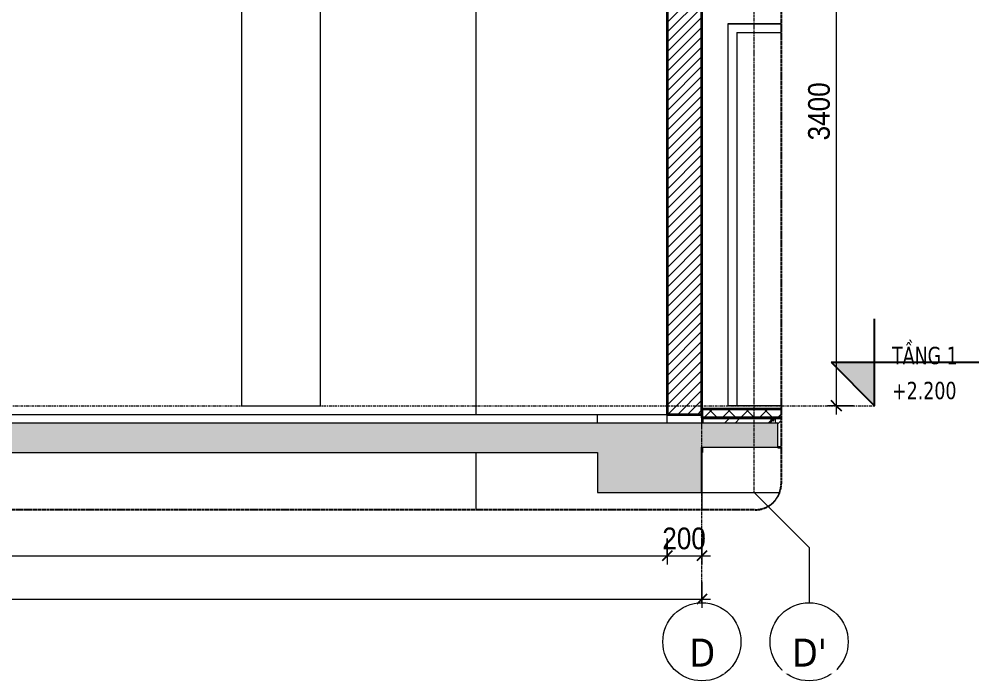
# Model space of a CAD drawing. Header units: millimetres. Extents: x 50254 to 245170, y 481 to 78637.
# Drawn here: x 86157 to 91686, y 614 to 4427 of the extents above; entities that cross this region are included whole.
import ezdxf

# ---------------------------------------------------------------- set-up
doc = ezdxf.new("R2010")
doc.units = ezdxf.units.MM
for name, pattern in [('Centre', [31.75, 6.35, -4.7625, 15.875, -4.7625]), ('Grid Line', [22.225, 12.7, -3.175, 3.175, -3.175]), ('Hidden', [7.14375, 4.7625, -2.38125])]:
    doc.linetypes.add(name, pattern=pattern)
for name, color, linetype, lineweight in [('0-4', 90, 'Continuous', 5), ('A-ANNO-DIMS', 211, 'Continuous', 9), ('A-ANNO-DIMS-50', 211, 'Continuous', 9), ('A-DETL-GENF', 92, 'Continuous', 18), ('A-DETL-GENF-4', 92, 'Hidden', 25), ('A-DETL-GENF-5', 9, 'Continuous', 18), ('A-DETL-THIN', 151, 'Continuous', 18), ('A-DOOR', 31, 'Continuous', 18), ('A-DOOR-FRAM-1', 31, 'Continuous', 18), ('A-FLOR-2', 7, 'Continuous', 18), ('A-FLOR-FNSH-1', 250, 'Continuous', 35), ('A-FLOR-LEVL', 51, 'Continuous', 9), ('A-FLOR-LEVL-1', 51, 'Continuous', 25), ('A-FLOR-LEVL-2', 51, 'Centre', 9), ('A-FLOR-PATT-1', 253, 'Continuous', 18), ('A-FLOR-PATT-2', 8, 'Continuous', 18), ('A-WALL', 113, 'Continuous', 18), ('A-WALL-4', 250, 'Continuous', 35), ('A-WALL-PATT-2', 111, 'Continuous', 18), ('S-BEAM-1', 7, 'Continuous', 18), ('S-COLS', 52, 'Continuous', 18), ('S-COLS-8', 7, 'Continuous', 18), ('S-GRID', 1, 'Continuous', 9), ('S-GRID-1', 1, 'Grid Line', 9), ('S-GRID-IDEN', 1, 'Continuous', 9)]:
    doc.layers.add(name, color=color, linetype=linetype, lineweight=lineweight)
doc.styles.add('Tahoma_B', font='tahomabd.ttf', dxfattribs={"height": 162.5})
doc.styles.add('Tahoma_B_1', font='tahomabd.ttf', dxfattribs={"width": 0.85, "height": 100})
doc.styles.add('UTM Avo', font='', dxfattribs={"width": 0.9, "height": 125})
doc.styles.get('UTM Avo').set_extended_font_data('UTM Avo')
doc.dimstyles.new('1_Dim_chi_tiet_2_5', dxfattribs={"dimscale": 304.8, "dimtxt": 124.912619, "dimasz": 0.19685, "dimexe": 0.164042, "dimexo": 0.0625, "dimgap": 0.016404, "dimtad": 1, "dimdec": 0, "dimrnd": 5, "dimzin": 0, "dimdsep": 46, "dimtxsty": 'UTM Avo', "dimblk1": 'OBLIQUE', "dimblk2": 'OBLIQUE', "dimsah": 1, "dimcen": 0.09, "dimdle": 0.164042, "dimazin": 0, "dimtfac": 1, "dimtdec": 4, "dimtix": 1, "dimtmove": 0, "dimatfit": 3, "dimfxl": 0.328084, "dimfxlon": 1, "dimtvp": 1, "dimtolj": 1, "dimtzin": 0, "dimarcsym": 2})
pattern_1 = [(50, (29822, 15375), (364.368, -31.878), [38.1, -419.1]), (355, (29822, 15375), (-70.486, 382.113), [30.48, -335.28]), (100.451, (29852.37, 15372.34), (293.885, 350.233), [32.38, -356.18]), (46.184, (29822, 15476.6), (542.158, -84.086), [57.15, -628.65]), (96.636, (29867.2, 15469.6), (474.805, 494.855), [48.57, -534.27]), (351.184, (29822, 15476.6), (474.81, 494.85), [45.72, -502.92]), (21, (29872.8, 15451.2), (303.2285, -204.5305), [38.1, -419.1]), (326, (29872.8, 15451.2), (123.604, 368.376), [30.48, -335.28]), (71.451, (29898.08, 15434.16), (426.834, 163.843), [32.38, -356.18]), (37.5, (29822, 15375), (6.1766, 169.1102), [3.353, -327.863, 3.353, -337.007, -336.55]), (37.5, (29822, 15375), (6.1766, 169.1102), [-671.576, 3.353, -333.197]), (7.5, (29822, 15375), (133.6389, 200.3615), [3.353, -190.703, 3.353, -320.243, -128.27]), (7.5, (29822, 15375), (133.6389, 200.3615), [-517.652, 3.353, -124.917]), (327.5, (29708.72, 15375), (271.1818, -11.4584), [3.353, -123.647, 3.353, -392.887, -525.78]), (327.5, (29708.72, 15375), (271.1818, -11.4584), [-523.24, 3.353, -522.427]), (317.5, (29657.92, 15375), (296.2585, 50.853), [3.353, -161.747, 3.353, -259.791, -373.38]), (317.5, (29657.92, 15375), (296.2585, 50.853), [-428.244, 3.353, -370.027]), (45, (29822, 15375), (-125.7236, 125.7236), []), (45, (29822, 15565.5), (-125.7236, 125.7236), [])]

# ---------------------------------------------------------------- blocks, each defined once
blk = doc.blocks.new('NCV_TKTC_KET CAU_rvt-3-TKCS_CĂN HỘ LOẠI 1 - MẶT CẮT 2')
at = {"layer": 'A-FLOR-PATT-1'}
h = blk.add_hatch(dxfattribs=at)
h.set_pattern_fill('FP_4', color=256, style=0, pattern_type=2)
h.set_pattern_definition(pattern_1)
h.paths.add_polyline_path([(33993.7, 1960), (33993.7, 2130), (33537.4, 2130), (33537.4, 2100), (33974.9, 2100), (33974.9, 1960)])
h = blk.add_hatch(dxfattribs=at)
h.set_pattern_fill('FP_4', color=256, style=0, pattern_type=2)
h.set_pattern_definition(pattern_1)
h.paths.add_polyline_path([(33993.7, 1960), (33993.7, 2130), (33537.4, 2130), (33537.4, 2100), (33974.9, 2100), (33974.9, 1960)])
h = blk.add_hatch(dxfattribs=at)
h.set_pattern_fill('FP_4', color=256, style=0, pattern_type=2)
h.set_pattern_definition(pattern_1)
h.paths.add_polyline_path([(33534.9, 1930), (33537.4, 1930), (33536.9, 1960), (33534.9, 1960), (33534.9, 1930.1)])
h = blk.add_hatch(dxfattribs=at)
h.set_pattern_fill('FP_4', color=256, style=0, pattern_type=2)
h.set_pattern_definition(pattern_1)
h.paths.add_polyline_path([(33534.9, 1930), (33537.4, 1930), (33536.9, 1960), (33534.9, 1960), (33534.9, 1930.1)])
at = {"layer": 'A-FLOR-2'}
blk.add_line((29036.9, 2150), (33336.9, 2150), dxfattribs=at)
at = {"layer": 'A-FLOR-FNSH-1'}
for p, q in [((33993.7, 2130), (33537.4, 2130)), ((33537.4, 2130), (33537.4, 2100)), ((33537.4, 1930), (33537.4, 1960)), ((33974.9, 1960), (33993.7, 1960)), ((33534.9, 1930), (33537.4, 1930))]:
    blk.add_line(p, q, dxfattribs=at)
at = {"layer": 'S-BEAM-1'}
for p, q in [((32934.9, 2150), (33336.9, 2150)), ((32934.9, 2100), (32934.9, 2150)), ((32235.3, 1600), (32235.3, 1930)), ((33536.9, 1700), (33984, 1700))]:
    blk.add_line(p, q, dxfattribs=at)
at = {"layer": 'S-COLS-8'}
for p, q in [((32236.9, 2150), (32236.9, 5330)), ((32236.9, 1600), (32236.9, 1930)), ((33536.9, 1930), (33536.9, 1600))]:
    blk.add_line(p, q, dxfattribs=at)
blk = doc.blocks.new('FD_07 - FD_07-1700x2200-CỬA ĐI 2 CÁNH-V60-TKCS_CĂN HỘ LOẠI 1 - MẶT CẮT 2')
at = {"layer": 'A-DOOR'}
blk.add_line((33993.7, 2200), (33687.1, 2200), dxfattribs=at)
at = {"layer": 'A-DOOR-FRAM-1'}
for p, q in [((33687.1, 4400), (33687.1, 2200)), ((33993.7, 4400), (33687.1, 4400)), ((33737.1, 4350), (33737.1, 2200)), ((33737.1, 4350), (33993.7, 4350)), ((33737.1, 2200), (33687.1, 2200))]:
    blk.add_line(p, q, dxfattribs=at)
blk = doc.blocks.new('BORDER VIEW - BORDER VIEW-3678770-TKCS_CĂN HỘ LOẠI 1 - MẶT CẮT 2')
at = {"layer": 'A-DETL-GENF-4'}
for p, q in [((33993.7, 5758.8), (33993.7, 1750)), ((33843.7, 1600), (24376.9, 1600))]:
    blk.add_line(p, q, dxfattribs=at)
blk.add_arc((33843.7, 1750), 150, 270, 360, dxfattribs=at)
blk = doc.blocks.new('Level - CAO ĐỘ LEVEL-350587-TKCS_CĂN HỘ LOẠI 1 - MẶT CẮT 2')
at = {"layer": 'A-FLOR-LEVL'}
blk.add_hatch(color=256, dxfattribs=at).paths.add_polyline_path([(34532.1, 2450), (34532.1, 2200), (34282.1, 2450)])
at = {"layer": 'A-FLOR-LEVL-1'}
for p, q in [((34532.1, 2200), (34532.1, 2700)), ((34282.1, 2450), (34532.1, 2200)), ((34282.1, 2450), (35132.1, 2450))]:
    blk.add_line(p, q, dxfattribs=at)
blk = doc.blocks.new('Grid - M_Grid Head - Circle-353313-TKCS_CĂN HỘ LOẠI 1 - MẶT CẮT 2')
at = {"layer": 'S-GRID-IDEN'}
blk.add_circle((25536.9, 839.3), 225, dxfattribs=at)
blk = doc.blocks.new('DIMBLOCK48-TKCS_CĂN HỘ LOẠI 1 - MẶT CẮT 2')
at = {"layer": 'A-ANNO-DIMS-50'}
for p, q in [((81290.9, 1435.1), (81290.9, 1285.1)), ((81290.9, 1335.1), (81290.9, 1435.1)), ((89890.9, 1435.1), (89890.9, 1285.1)), ((89890.9, 1335.1), (89890.9, 1435.1)), ((81290.9, 1335.1), (89890.9, 1335.1))]:
    blk.add_line(p, q, dxfattribs=at)
at = {"layer": 'A-ANNO-DIMS-50', "lineweight": 25}
for p, q in [((81290.9, 1335.1), (81260.9, 1305.1)), ((81290.9, 1335.1), (81320.9, 1365.1)), ((89890.9, 1335.1), (89860.9, 1305.1)), ((89890.9, 1335.1), (89920.9, 1365.1))]:
    blk.add_line(p, q, dxfattribs=at)
at = {"layer": 'A-ANNO-DIMS-50', "color": 0, "insert": (85419.7, 1497.5), "char_height": 125, "width": 410.824, "attachment_point": 1, "line_spacing_factor": 1.110334, "style": 'UTM Avo'}
blk.add_mtext('8600', dxfattribs=at)
blk = doc.blocks.new('_Oblique')
at = {"color": 0, "linetype": 'ByBlock', "lineweight": -2}
blk.add_line((-0.5, -0.5), (0.5, 0.5), dxfattribs=at)
blk = doc.blocks.new('DIMBLOCK49-TKCS_CĂN HỘ LOẠI 1 - MẶT CẮT 2')
at = {"layer": 'A-ANNO-DIMS-50'}
for p, q in [((89890.9, 1435.1), (89890.9, 1285.1)), ((89890.9, 1335.1), (89890.9, 1435.1)), ((90090.9, 1435.1), (90090.9, 1285.1)), ((90090.9, 1335.1), (90090.9, 1435.1)), ((89890.9, 1335.1), (90140.9, 1335.1))]:
    blk.add_line(p, q, dxfattribs=at)
at = {"layer": 'A-ANNO-DIMS-50', "lineweight": 25}
for p, q in [((89890.9, 1335.1), (89860.9, 1305.1)), ((89890.9, 1335.1), (89920.9, 1365.1)), ((90090.9, 1335.1), (90060.9, 1305.1)), ((90090.9, 1335.1), (90120.9, 1365.1))]:
    blk.add_line(p, q, dxfattribs=at)
at = {"layer": 'A-ANNO-DIMS-50', "color": 0, "insert": (89862.5, 1497.5), "char_height": 125, "width": 308.118, "attachment_point": 1, "line_spacing_factor": 1.110334, "style": 'UTM Avo'}
blk.add_mtext('200', dxfattribs=at)
blk = doc.blocks.new('DIMBLOCK50-TKCS_CĂN HỘ LOẠI 1 - MẶT CẮT 2')
at = {"layer": 'A-ANNO-DIMS-50'}
for p, q in [((81090.9, 1185.1), (81090.9, 1035.1)), ((81090.9, 1085.1), (81090.9, 1185.1)), ((90090.9, 1185.1), (90090.9, 1035.1)), ((90090.9, 1085.1), (90090.9, 1185.1)), ((81040.9, 1085.1), (90140.9, 1085.1))]:
    blk.add_line(p, q, dxfattribs=at)
at = {"layer": 'A-ANNO-DIMS-50', "lineweight": 25}
for p, q in [((81090.9, 1085.1), (81120.9, 1115.1)), ((90090.9, 1085.1), (90120.9, 1115.1)), ((81090.9, 1085.1), (81060.9, 1055.1)), ((90090.9, 1085.1), (90060.9, 1055.1))]:
    blk.add_line(p, q, dxfattribs=at)
at = {"layer": 'A-ANNO-DIMS-50', "color": 0, "insert": (85419.7, 1247.5), "char_height": 125, "width": 410.824, "attachment_point": 1, "line_spacing_factor": 1.110334, "style": 'UTM Avo'}
blk.add_mtext('9000', dxfattribs=at)
blk = doc.blocks.new('DIMBLOCK51-TKCS_CĂN HỘ LOẠI 1 - MẶT CẮT 2')
at = {"layer": 'A-ANNO-DIMS-50'}
for p, q in [((90864.9, 5650), (90864.9, 2150)), ((90964.9, 5600), (90814.9, 5600)), ((90864.9, 5600), (90964.9, 5600)), ((90964.9, 2200), (90814.9, 2200)), ((90864.9, 2200), (90964.9, 2200))]:
    blk.add_line(p, q, dxfattribs=at)
at = {"layer": 'A-ANNO-DIMS-50', "lineweight": 25}
for p, q in [((90864.9, 5600), (90834.9, 5630)), ((90864.9, 5600), (90894.9, 5570)), ((90864.9, 2200), (90834.9, 2230)), ((90864.9, 2200), (90894.9, 2170))]:
    blk.add_line(p, q, dxfattribs=at)
at = {"layer": 'A-ANNO-DIMS-50', "color": 0, "insert": (90702.5, 3728.8), "char_height": 125, "width": 410.824, "attachment_point": 1, "rotation": 90, "line_spacing_factor": 1.110334, "style": 'UTM Avo'}
blk.add_mtext('3400', dxfattribs=at)

msp = doc.modelspace()

# ---------------------------------------------------------------- hatches: boundary and pattern name
at = {"layer": 'A-DETL-GENF-5'}
h = msp.add_hatch(dxfattribs=at)
h.set_pattern_fill('FP_4', color=256, style=0, pattern_type=2)
h.set_pattern_definition([(50, (86375.93, 15375), (364.368, -31.878), [38.1, -419.1]), (355, (86375.93, 15375), (-70.486, 382.113), [30.48, -335.28]), (100.451, (86406.3, 15372.34), (293.885, 350.233), [32.38, -356.18]), (46.184, (86375.93, 15476.6), (542.158, -84.086), [57.15, -628.65]), (96.636, (86421.1, 15469.6), (474.805, 494.855), [48.57, -534.27]), (351.184, (86375.9, 15476.6), (474.81, 494.85), [45.72, -502.92]), (21, (86426.73, 15451.2), (303.2285, -204.5305), [38.1, -419.1]), (326, (86426.73, 15451.2), (123.604, 368.376), [30.48, -335.28]), (71.451, (86452, 15434.16), (426.834, 163.843), [32.38, -356.18]), (37.5, (86375.93, 15375), (6.1766, 169.1102), [3.353, -327.863, 3.353, -337.007, -336.55]), (37.5, (86375.93, 15375), (6.1766, 169.1102), [-671.576, 3.353, -333.197]), (7.5, (86375.93, 15375), (133.6389, 200.3615), [3.353, -190.703, 3.353, -320.243, -128.27]), (7.5, (86375.93, 15375), (133.6389, 200.3615), [-517.652, 3.353, -124.917]), (327.5, (86262.64, 15375), (271.1818, -11.4584), [3.353, -123.647, 3.353, -392.887, -525.78]), (327.5, (86262.64, 15375), (271.1818, -11.4584), [-523.24, 3.353, -522.427]), (317.5, (86211.84, 15375), (296.2585, 50.853), [3.353, -161.747, 3.353, -259.791, -373.38]), (317.5, (86211.84, 15375), (296.2585, 50.853), [-428.244, 3.353, -370.027]), (45, (86375.93, 15375), (-125.7236, 125.7236), []), (45, (86375.93, 15565.5), (-125.7236, 125.7236), [])])
h.paths.add_polyline_path([(81351.4, 1600), (81390.9, 1600), (81390.9, 1980), (85390.9, 1980), (85390.9, 1750), (85590.9, 1750), (85590.9, 1930), (89488.9, 1930), (89488.9, 1700), (90088.9, 1700), (90088.9, 1960), (90528.9, 1960), (90528.9, 2100), (85590.9, 2100), (85590.9, 2150), (81090.9, 2150), (81090.9, 2100), (80780.9, 2100), (80780.9, 1930), (81090.9, 1930), (81090.9, 1600), (81103.5, 1600)])
at = {"layer": 'A-FLOR-PATT-2'}
h = msp.add_hatch(dxfattribs=at)
h.set_pattern_fill('FP_5', color=256, style=0, pattern_type=2)
h.set_pattern_definition([(45, (86375.926, 15375), (-53.033, 53.033), []), (135, (86375.926, 15375), (-53.033, -53.033), [])])
h.paths.add_polyline_path([(90091.3, 2130), (90547.6, 2130), (90547.6, 2180), (90090.9, 2180), (90090.9, 2130)])
at = {"layer": 'A-WALL-PATT-2'}
h = msp.add_hatch(dxfattribs=at)
h.set_pattern_fill('FP_3', color=256, style=0, pattern_type=2)
h.set_pattern_definition([(45, (86375.926, 15375), (-28.28427, 28.28427), [])])
h.paths.add_polyline_path([(89890.9, 2150), (90090.9, 2150), (90090.9, 5330), (90088.9, 5330), (90088.9, 5100), (89890.9, 5100), (89890.9, 2696.4)])

# ---------------------------------------------------------------- linework, layer by layer
at = {"layer": 'A-DETL-THIN'}
for p, q in [((90528.9, 2100), (85590.9, 2100)), ((90528.9, 1960), (90528.9, 2100)), ((90088.9, 1700), (90088.9, 1960)), ((90088.9, 1960), (90528.9, 1960)), ((85590.9, 1930), (89488.9, 1930)), ((89488.9, 1930), (89488.9, 1700)), ((89488.9, 1700), (90088.9, 1700))]:
    msp.add_line(p, q, dxfattribs=at)
at = {"layer": 'A-FLOR-FNSH-1'}
for p, q in [((90547.6, 2180), (90090.9, 2180)), ((90090.9, 2180), (90090.9, 2130)), ((90090.9, 2130), (90547.6, 2130))]:
    msp.add_line(p, q, dxfattribs=at)
at = {"layer": 'A-FLOR-LEVL-2'}
msp.add_line((80406.6, 2200), (91086.1, 2200), dxfattribs=at)
at = {"layer": 'A-WALL'}
for p, q in [((87440.4, 2200), (87440.4, 5330)), ((87890.9, 5330), (87890.9, 2200)), ((90241.1, 2200), (90241.1, 4400)), ((90241.1, 4400), (90547.6, 4400)), ((87440.4, 2200), (87890.9, 2200)), ((90547.6, 2200), (90241.1, 2200))]:
    msp.add_line(p, q, dxfattribs=at)
at = {"layer": 'A-WALL-4'}
for p, q in [((90090.9, 2150), (90090.9, 5360)), ((89890.9, 5100), (89890.9, 2150)), ((89890.9, 2150), (90090.9, 2150))]:
    msp.add_line(p, q, dxfattribs=at)
at = {"layer": 'S-COLS'}
for p, q in [((89890.9, 2100), (89890.9, 2150)), ((90090.9, 2130), (90090.9, 2100))]:
    msp.add_line(p, q, dxfattribs=at)
at = {"layer": 'S-GRID'}
for p, q in [((90390.9, 1699.3), (90708.4, 1381.8)), ((90708.4, 1381.8), (90708.4, 1064.3))]:
    msp.add_line(p, q, dxfattribs=at)
at = {"layer": 'S-GRID-1'}
for p, q in [((90090.9, 2314.3), (90090.9, 5125.3)), ((90390.9, 2949.3), (90390.9, 5125.3)), ((90390.9, 1699.3), (90390.9, 2949.3)), ((90090.9, 1064.3), (90090.9, 2314.3))]:
    msp.add_line(p, q, dxfattribs=at)

# ---------------------------------------------------------------- block references
at = {"layer": '0-4'}
msp.add_blockref('NCV_TKTC_KET CAU_rvt-3-TKCS_CĂN HỘ LOẠI 1 - MẶT CẮT 2', (56553.9, 0), dxfattribs=at)
at = {"layer": 'A-DETL-GENF'}
msp.add_blockref('BORDER VIEW - BORDER VIEW-3678770-TKCS_CĂN HỘ LOẠI 1 - MẶT CẮT 2', (56553.9, 0), dxfattribs=at)
at = {"layer": 'A-DOOR'}
msp.add_blockref('FD_07 - FD_07-1700x2200-CỬA ĐI 2 CÁNH-V60-TKCS_CĂN HỘ LOẠI 1 - MẶT CẮT 2', (56553.9, 0), dxfattribs=at)
at = {"layer": 'A-FLOR-LEVL-1'}
msp.add_blockref('Level - CAO ĐỘ LEVEL-350587-TKCS_CĂN HỘ LOẠI 1 - MẶT CẮT 2', (56553.9, 0), dxfattribs=at)
at = {"layer": 'S-GRID-IDEN'}
for p in [(64553.9, 0), (65171.4, 0)]:
    msp.add_blockref('Grid - M_Grid Head - Circle-353313-TKCS_CĂN HỘ LOẠI 1 - MẶT CẮT 2', p, dxfattribs=at)

# ---------------------------------------------------------------- texts
at = {"layer": 'A-FLOR-LEVL', "char_height": 100, "line_spacing_factor": 0.996129, "style": 'Tahoma_B_1'}
for s, insert, width, attachment_point in [('\\pt510,1020,1530,2040,2550,3060,3570,4080,4590,5100,5610,6120,6630,7140,7650,8160,8670,9180,9690,10200,10710,11220,11730,12240,12750,13260,13770,14280,14790,15300,15810,16320;TẦNG 1', (91186.3, 2437.2), 452.625, 7), ('\\pt212.5,425,637.5,850,1062.5,1275,1487.5,1700,1912.5,2125,2337.5,2550,2762.5,2975,3187.5,3400,3612.5,3825,4037.5,4250,4462.5,4675,4887.5,5100,5312.5,5525,5737.5,5950,6162.5,6375,6587.5,6800;+2.200', (91186.3, 2337.5), 441.575, 1)]:
    msp.add_mtext(s, dxfattribs=dict(at, insert=insert, width=width, attachment_point=attachment_point))

# ---------------------------------------------------------------- dimensions: what is measured, and where the dimension line sits
at = {"layer": 'A-ANNO-DIMS'}
dim = msp.add_linear_dim(base=(90864.9, 2200), p1=(90964.9, 5600), p2=(90964.9, 2200), angle=90, dimstyle='1_Dim_chi_tiet_2_5', override={"dimpost": '<>', "dimfxl": 3400}, dxfattribs=at)
dim.commit()
dim.dimension.update_dxf_attribs({"geometry": 'DIMBLOCK51-TKCS_CĂN HỘ LOẠI 1 - MẶT CẮT 2', "text_midpoint": (90795.2, 3900)})
for base, p1, p2, override, picture, middle in [((89890.9, 1335.1), (81290.9, 1435.1), (89890.9, 1435.1), {"dimpost": '<>', "dimfxl": 8600}, 'DIMBLOCK48-TKCS_CĂN HỘ LOẠI 1 - MẶT CẮT 2', (85590.9, 1404.8)), ((90090.9, 1335.1), (89890.9, 1435.1), (90090.9, 1435.1), {"dimpost": '<>', "dimfxl": 200}, 'DIMBLOCK49-TKCS_CĂN HỘ LOẠI 1 - MẶT CẮT 2', (89990.9, 1404.8)), ((90090.9, 1085.1), (81090.9, 1185.1), (90090.9, 1185.1), {"dimpost": '<>', "dimfxl": 9000}, 'DIMBLOCK50-TKCS_CĂN HỘ LOẠI 1 - MẶT CẮT 2', (85590.9, 1154.8))]:
    dim = msp.add_linear_dim(base=base, p1=p1, p2=p2, dimstyle='1_Dim_chi_tiet_2_5', override=override, dxfattribs=at)
    dim.commit()
    dim.dimension.update_dxf_attribs({"geometry": picture, "text_midpoint": middle})

# ---------------------------------------------------------------- next in the draw order: texts
at = {"layer": 'S-GRID-IDEN', "char_height": 162.5, "attachment_point": 5, "line_spacing_factor": 0.996129, "style": 'Tahoma_B', "bg_fill": 3, "box_fill_scale": 1.25, "bg_fill_color": 256, "bg_fill_true_color": 13158600, "bg_fill_transparency": 0}
for s, insert, width in [('\\pt634.99962,1269.99925,1905.0005,2540.00013,3174.99975,3809.99937,4445.00062,5080.00025,5714.99987,6349.9995,6985.00075,7620.00037,8255,8889.99962,9524.99925,10160.0005,10795.00013,11429.99975,12064.99938,12700.00063,13335.00025,13969.99988,14604.9995,15240.00075,15875.00038,16510,17144.99963,17779.99925,18415.0005,19050.00013,19684.99975,20319.99938;D', (90093, 776.9), 172), ("\\pt634.99962,1269.99925,1905.0005,2540.00013,3174.99975,3809.99937,4445.00062,5080.00025,5714.99987,6349.9995,6985.00075,7620.00037,8255,8889.99962,9524.99925,10160.0005,10795.00013,11429.99975,12064.99938,12700.00063,13335.00025,13969.99988,14604.9995,15240.00075,15875.00038,16510,17144.99963,17779.99925,18415.0005,19050.00013,19684.99975,20319.99938;D'", (90710.7, 776.9), 231.5)]:
    msp.add_mtext(s, dxfattribs=dict(at, insert=insert, width=width))

doc.saveas('drawing.dxf')
